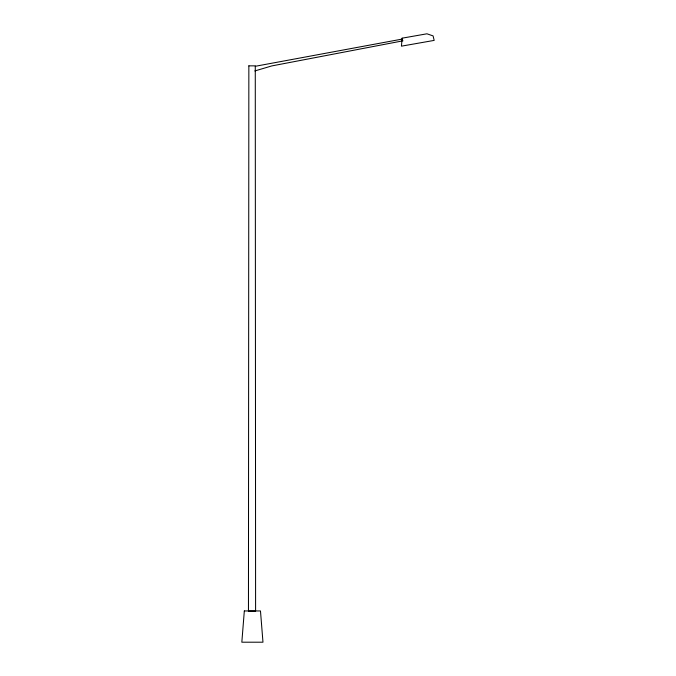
<?xml version="1.0" encoding="UTF-8"?>
<svg xmlns="http://www.w3.org/2000/svg" width="676" height="676" viewBox="0 0 676 676"><rect width="100%" height="100%" fill="white"/><g stroke="black" fill="none" stroke-linecap="round" stroke-linejoin="round"><path stroke-width="1.01" d="M254.852 70.946L271.803 65.918L402.989 40.822M255.275 66.29L402.592 39.014M248.852 65.851L248.455 611.129L255.596 611.129L255.275 65.851L248.852 65.851M244.323 610.952L241.831 642.2L262.972 642.2L260.48 610.952L244.323 610.952M402.11 38.177L401.443 46.162L434.169 40.399L433.088 35.904L426.945 33.8L402.11 38.177"/></g></svg>
